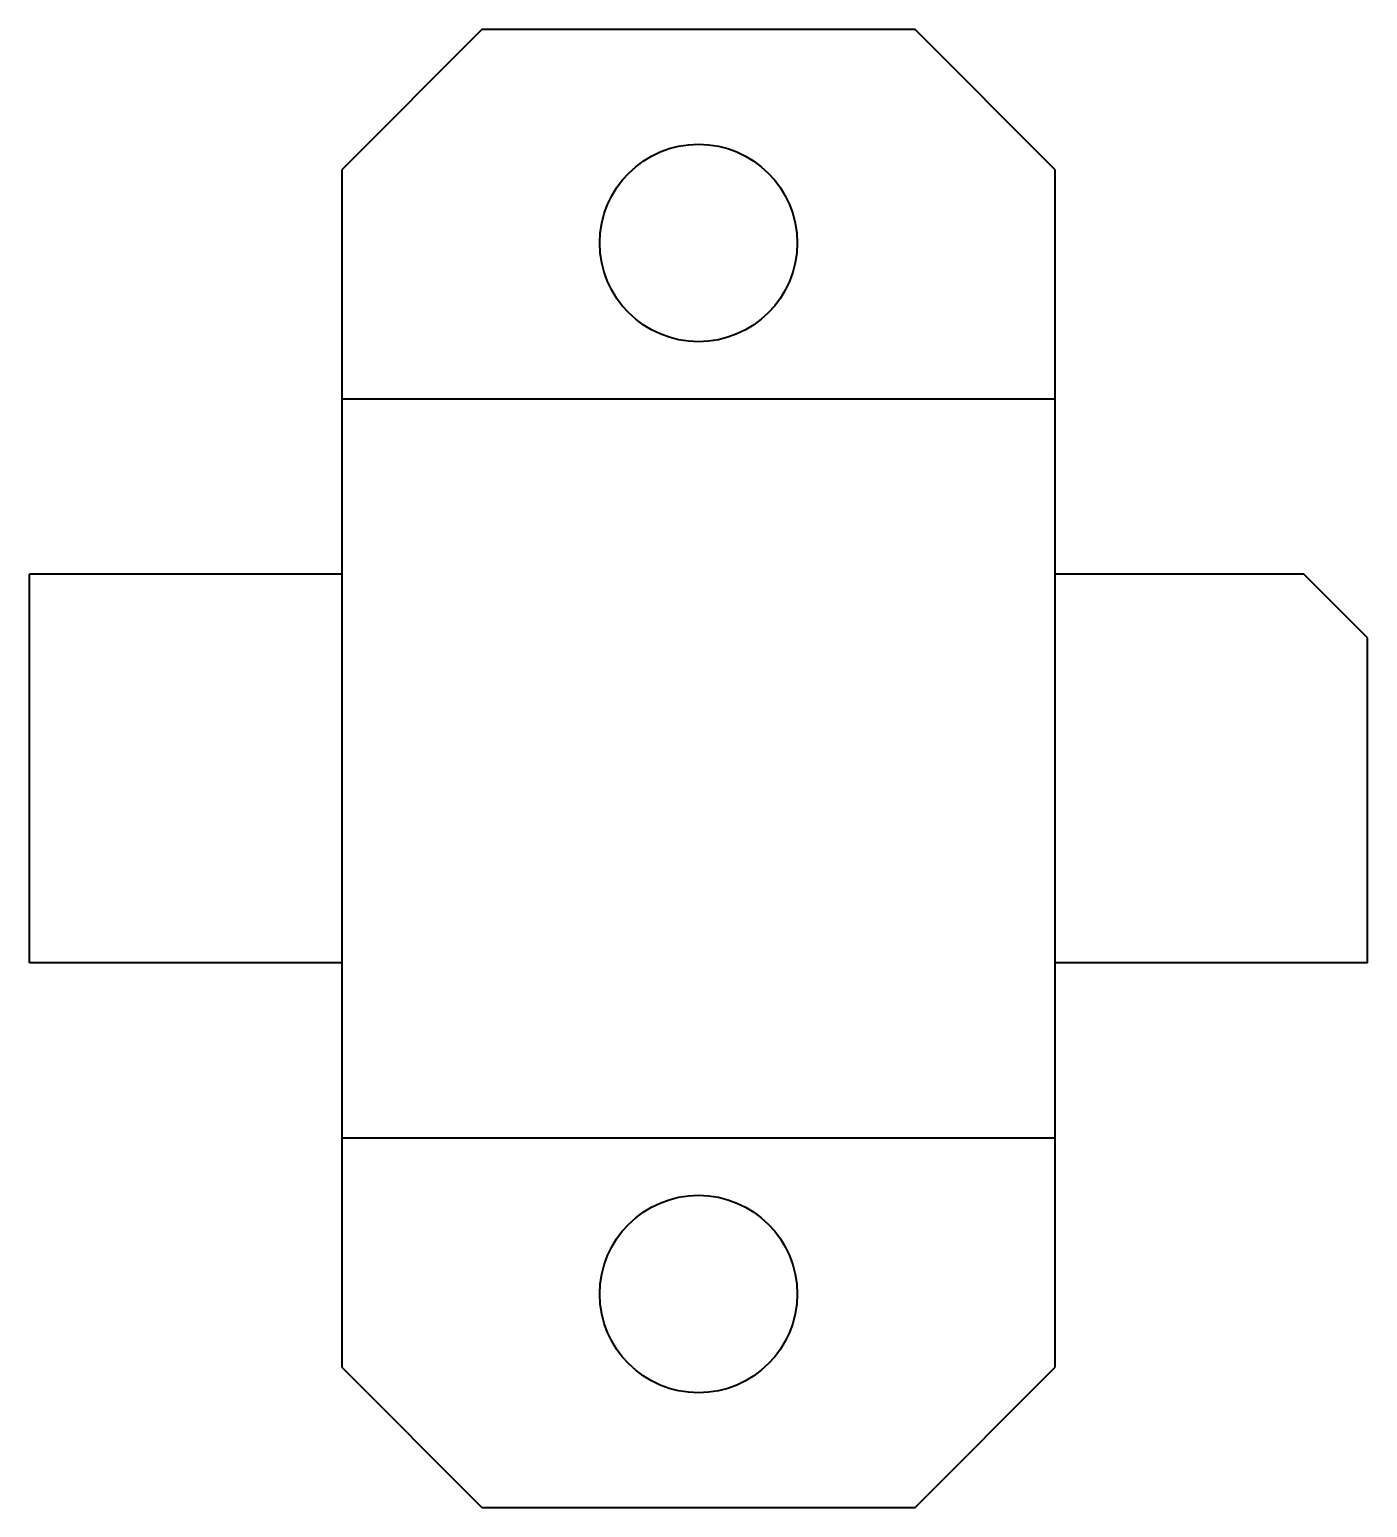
# Model space of a CAD drawing. Header units: millimetres. Extents: x -10.5 to 10.5, y -11.6 to 11.6.
import ezdxf

# ---------------------------------------------------------------- set-up
doc = ezdxf.new("R2010")
doc.units = ezdxf.units.MM
doc.linetypes.add('K5LT_BASIC', pattern=[0])

msp = doc.modelspace()

# ---------------------------------------------------------------- linework, layer by layer
at = {"color": 150, "linetype": 'K5LT_BASIC', "lineweight": 40, "true_color": 0x0080ff}
for p, q in [((-3.4, 11.6), (-5.6, 9.4)), ((3.4, 11.6), (-3.4, 11.6)), ((5.6, 9.4), (3.4, 11.6)), ((-5.6, 9.4), (-5.6, 5.8)), ((5.6, 5.8), (5.6, 9.4)), ((-5.6, 5.8), (-5.6, -5.8)), ((5.6, 5.8), (-5.6, 5.8)), ((5.6, -5.8), (5.6, 5.8)), ((-10.5, -3.05), (-10.5, 3.05)), ((-5.6, 3.05), (-10.5, 3.05)), ((9.5, 3.05), (5.6, 3.05)), ((10.5, 2.05), (9.5, 3.05)), ((10.5, -3.05), (10.5, 2.05)), ((-5.6, -3.05), (-10.5, -3.05)), ((10.5, -3.05), (5.6, -3.05)), ((-5.6, -5.8), (5.6, -5.8)), ((-5.6, -5.8), (-5.6, -9.4)), ((5.6, -9.4), (5.6, -5.8)), ((-5.6, -9.4), (-3.4, -11.6)), ((3.4, -11.6), (5.6, -9.4)), ((-3.4, -11.6), (3.4, -11.6))]:
    msp.add_line(p, q, dxfattribs=at)
for centre in [(0, 8.25), (0, -8.25)]:
    msp.add_circle(centre, 1.55, dxfattribs=at)

doc.saveas('drawing.dxf')
